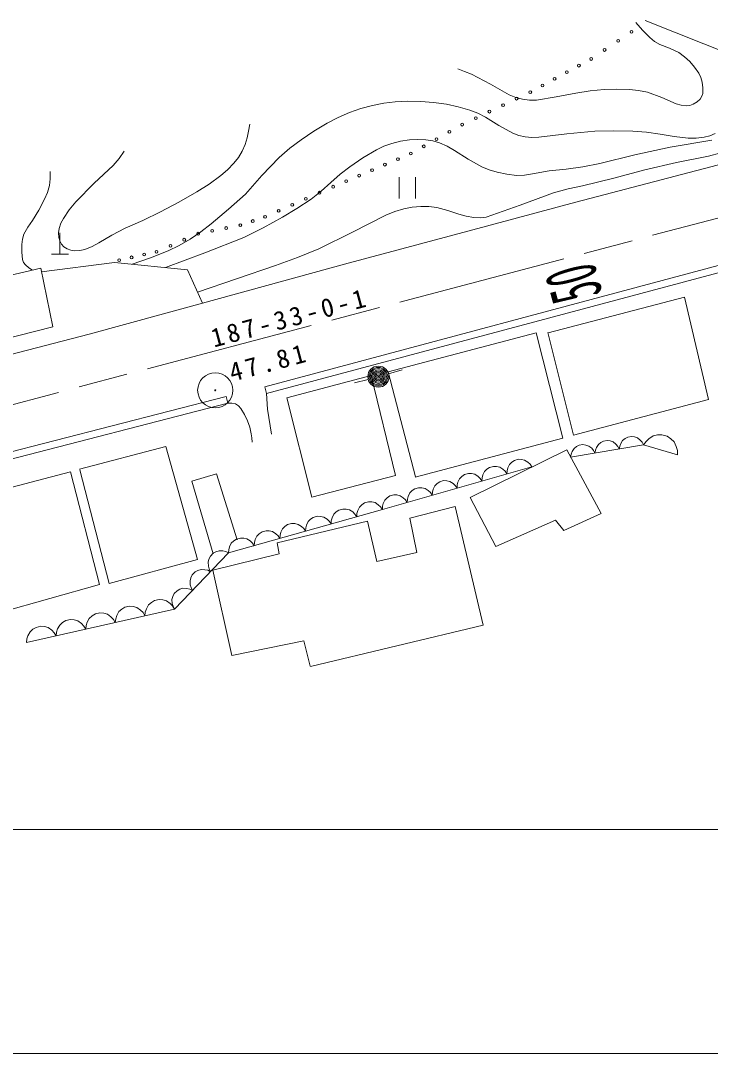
# Model space of a CAD drawing. Units: millimetres, scale not verified. Extents: x 40000 to 680000, y 20000 to 380000.
# Drawn here: x 91157 to 139985, y 205000 to 278150 of the extents above; entities that cross this region are included whole.
import ezdxf
from ezdxf.enums import TextEntityAlignment as Align

# ---------------------------------------------------------------- set-up
doc = ezdxf.new("R2010")
doc.units = ezdxf.units.MM
doc.header["$LTSCALE"] = 1000
doc.linetypes.add('CHAIN', pattern=[18.5, 12, -1.5, 3.5, -1.5])
doc.layers.add('S-BGD', color=7, linetype='Continuous', lineweight=13)
doc.layers.add('S-BGD-HTXT', color=7, linetype='Continuous', lineweight=13)
doc.styles.add('ＭＳ ゴシック', font='')
doc.styles.get('ＭＳ ゴシック').set_extended_font_data('MS Gothic')

msp = doc.modelspace()

# ---------------------------------------------------------------- linework, layer by layer
at = {"layer": 'S-BGD'}
for p, q in [((134716, 278029), (135182, 277473)), ((151830, 271596), (135362, 278150)), ((135182, 277473), (135704, 276946)), ((135704, 276946), (136042, 276681)), ((136042, 276681), (136419, 276464)), ((136419, 276464), (137099, 276201)), ((137099, 276201), (137753, 275883)), ((137753, 275883), (138155, 275590)), ((138155, 275590), (138526, 275245)), ((138526, 275245), (138873, 274856)), ((122591, 274554), (122097, 274748)), ((123071, 274355), (122591, 274554)), ((124420, 273648), (123071, 274355)), ((138873, 274856), (139177, 274423)), ((139177, 274423), (139320, 274120)), ((125737, 272890), (124420, 273648)), ((139320, 274120), (139405, 273798)), ((139405, 273798), (139459, 273397)), ((126203, 272707), (125737, 272890)), ((130472, 273020), (129080, 272744)), ((131466, 273176), (130472, 273020)), ((132458, 273272), (131466, 273176)), ((133357, 273298), (132458, 273272)), ((134257, 273263), (133357, 273298)), ((134907, 273208), (134257, 273263)), ((135544, 273094), (134907, 273208)), ((136561, 272710), (135544, 273094)), ((139449, 272996), (139386, 272790)), ((139459, 273397), (139449, 272996)), ((115248, 271922), (116078, 272145)), ((116078, 272145), (116864, 272299)), ((116864, 272299), (117668, 272394)), ((117668, 272394), (118577, 272443)), ((118577, 272443), (119499, 272432)), ((119499, 272432), (120396, 272364)), ((120396, 272364), (121296, 272235)), ((121296, 272235), (122138, 272054)), ((126677, 272585), (126203, 272707)), ((127183, 272526), (126677, 272585)), ((127683, 272528), (127183, 272526)), ((129080, 272744), (127683, 272528)), ((137567, 272263), (136561, 272710)), ((137916, 272162), (137567, 272263)), ((138271, 272121), (137916, 272162)), ((138536, 272151), (138271, 272121)), ((138780, 272238), (138536, 272151)), ((139044, 272398), (138780, 272238)), ((139261, 272600), (139044, 272398)), ((139386, 272790), (139261, 272600)), ((113637, 271293), (114444, 271644)), ((114444, 271644), (115248, 271922)), ((122138, 272054), (122967, 271814)), ((122967, 271814), (123533, 271591)), ((123533, 271591), (124073, 271315)), ((107292, 270321), (107377, 270807)), ((111923, 270326), (112857, 270888)), ((112857, 270888), (113637, 271293)), ((124073, 271315), (125016, 270723)), ((125016, 270723), (126000, 270177)), ((107190, 269851), (107292, 270321)), ((111027, 269716), (111923, 270326)), ((126000, 270177), (126432, 270015)), ((126432, 270015), (126877, 269912)), ((127848, 269898), (129834, 270143)), ((129834, 270143), (131819, 270327)), ((131819, 270327), (133159, 270357)), ((133159, 270357), (134507, 270327)), ((134507, 270327), (135473, 270249)), ((135473, 270249), (136442, 270109)), ((136442, 270109), (137422, 269937)), ((137422, 269937), (138422, 269824)), ((139550, 269898), (139948, 269995)), ((139948, 269995), (140326, 270151)), ((106841, 268910), (107043, 269366)), ((107043, 269366), (107190, 269851)), ((110217, 269106), (111027, 269716)), ((116350, 268996), (116878, 269251)), ((116878, 269251), (117439, 269453)), ((117439, 269453), (118048, 269607)), ((118048, 269607), (118675, 269704)), ((118675, 269704), (119260, 269741)), ((119260, 269741), (119853, 269717)), ((119853, 269717), (120334, 269640)), ((120334, 269640), (120800, 269503)), ((120800, 269503), (121348, 269264)), ((121348, 269264), (121882, 268964)), ((126877, 269912), (127359, 269875)), ((127359, 269875), (127848, 269898)), ((137146, 269190), (140097, 269693)), ((138422, 269824), (138980, 269830)), ((138980, 269830), (139550, 269898)), ((142258, 269203), (139845, 268550)), ((98483, 268910), (98125, 268388)), ((106568, 268456), (106841, 268910)), ((109455, 268459), (110217, 269106)), ((115393, 268424), (116350, 268996)), ((121882, 268964), (122832, 268350)), ((132157, 268020), (134644, 268634)), ((134644, 268634), (137146, 269190)), ((139845, 268550), (137597, 268101)), ((97717, 267901), (96359, 266631)), ((98125, 268388), (97717, 267901)), ((105809, 267586), (106252, 268045)), ((106252, 268045), (106568, 268456)), ((108239, 267180), (109455, 268459)), ((113775, 267268), (114463, 267797)), ((114463, 267797), (115393, 268424)), ((122832, 268350), (123801, 267796)), ((123801, 267796), (124335, 267578)), ((129768, 267641), (130961, 267800)), ((130473, 265300), (141017, 268061)), ((130961, 267800), (132157, 268020)), ((137597, 268101), (135356, 267591)), ((93245, 267455), (93248, 266954)), ((104502, 266573), (105331, 267175)), ((105331, 267175), (105809, 267586)), ((107069, 265862), (108239, 267180)), ((113127, 266692), (113775, 267268)), ((117953, 267053), (117953, 265553)), ((119104, 265553), (119104, 267053)), ((124335, 267578), (124901, 267411)), ((124901, 267411), (125580, 267266)), ((125580, 267266), (126259, 267182)), ((126259, 267182), (126832, 267215)), ((126832, 267215), (127405, 267308)), ((127405, 267308), (128581, 267504)), ((128581, 267504), (129768, 267641)), ((135356, 267591), (133155, 266994)), ((93192, 266462), (93049, 265985)), ((93248, 266954), (93192, 266462)), ((96359, 266631), (95052, 265325)), ((103640, 266023), (104502, 266573)), ((112438, 266075), (113127, 266692)), ((130943, 266456), (129911, 266235)), ((133155, 266994), (130943, 266456)), ((93049, 265985), (92842, 265513)), ((102363, 265287), (103640, 266023)), ((105873, 264787), (107069, 265862)), ((111716, 265509), (112438, 266075)), ((128883, 265952), (126518, 265069)), ((129911, 266235), (128883, 265952)), ((92842, 265513), (92441, 264737)), ((95052, 265325), (94602, 264760)), ((101060, 264606), (102363, 265287)), ((109688, 264223), (110713, 264837)), ((110713, 264837), (111716, 265509)), ((118288, 264817), (117645, 264626)), ((118879, 264930), (118288, 264817)), ((119478, 264983), (118879, 264930)), ((120058, 264978), (119478, 264983)), ((120623, 264912), (120058, 264978)), ((121411, 264705), (120623, 264912)), ((123172, 263344), (130473, 265300)), ((126518, 265069), (124114, 264235)), ((92441, 264737), (91989, 263995)), ((94188, 264142), (94008, 263804)), ((94602, 264760), (94188, 264142)), ((99813, 263996), (101060, 264606)), ((104642, 263762), (105873, 264787)), ((108332, 263481), (109688, 264223)), ((117015, 264375), (114659, 263160)), ((117645, 264626), (117015, 264375)), ((122185, 264438), (121411, 264705)), ((122708, 264290), (122185, 264438)), ((123244, 264201), (122708, 264290)), ((123681, 264188), (123244, 264201)), ((124114, 264235), (123681, 264188)), ((91659, 263524), (91381, 263021)), ((91989, 263995), (91659, 263524)), ((93880, 263434), (93835, 263117)), ((94008, 263804), (93880, 263434)), ((97604, 262947), (98545, 263443)), ((98545, 263443), (99813, 263996)), ((103913, 263190), (104642, 263762)), ((106958, 262797), (108332, 263481)), ((114086, 260910), (123172, 263344)), ((91284, 262665), (91245, 262288)), ((91381, 263021), (91284, 262665)), ((93835, 263117), (93852, 262798)), ((93852, 262798), (93921, 262543)), ((93933, 263109), (93933, 261609)), ((96700, 262403), (97604, 262947)), ((102383, 262230), (103147, 262667)), ((103147, 262667), (103913, 263190)), ((104194, 261700), (106958, 262797)), ((114659, 263160), (112272, 261998)), ((91245, 262288), (91233, 261757)), ((93921, 262543), (94045, 262315)), ((94045, 262315), (94224, 262126)), ((94224, 262126), (94446, 261982)), ((94446, 261982), (94714, 261883)), ((94714, 261883), (94994, 261842)), ((95353, 261865), (95705, 261950)), ((95705, 261950), (96213, 262148)), ((96213, 262148), (96700, 262403)), ((101599, 261851), (102383, 262230)), ((112272, 261998), (110756, 261382)), ((91233, 261757), (91283, 261239)), ((91283, 261239), (91367, 261027)), ((93329, 261609), (94537, 261609)), ((94994, 261842), (95353, 261865)), ((99061, 260898), (100341, 261346)), ((100341, 261346), (101599, 261851)), ((101405, 260659), (104194, 261700)), ((108433, 252213), (142586, 261348)), ((110756, 261382), (109205, 260817)), ((92580, 260606), (88766, 259728)), ((91367, 261027), (91503, 260846)), ((91503, 260846), (91731, 260653)), ((91731, 260653), (92002, 260473)), ((93433, 256466), (92580, 260606)), ((92631, 260355), (97795, 261027)), ((97795, 261027), (102980, 260498)), ((102980, 260498), (104031, 258148)), ((104031, 258148), (114086, 260910)), ((109205, 260817), (106445, 259862)), ((108563, 251730), (142715, 260865)), ((106445, 259862), (103685, 258922)), ((138150, 258562), (128499, 256038)), ((139855, 251313), (138150, 258562)), ((96002, 255952), (104031, 258148)), ((89820, 255538), (93433, 256466)), ((127657, 256031), (117180, 253280)), ((129551, 248575), (127657, 256031)), ((128472, 256051), (130298, 248790)), ((89727, 254314), (96002, 255952)), ((117180, 253280), (119104, 245840)), ((117200, 253144), (118160, 253427)), ((109999, 251423), (115968, 253004)), ((115756, 252742), (114788, 252487)), ((115968, 253004), (117706, 245924)), ((108563, 251730), (108433, 252213)), ((108627, 250635), (108563, 251730)), ((85884, 246422), (105707, 251536)), ((105832, 251052), (86009, 245938)), ((105707, 251536), (105832, 251052)), ((105832, 251052), (106104, 251059)), ((106104, 251059), (106367, 251004)), ((106367, 251004), (106573, 250870)), ((111765, 244385), (109999, 251423)), ((130298, 248790), (139855, 251313)), ((106573, 250870), (106747, 250682)), ((106747, 250682), (107009, 250255)), ((107009, 250255), (107220, 249795)), ((108916, 248863), (108627, 250635)), ((107220, 249795), (107378, 249346)), ((107378, 249346), (107479, 248878)), ((107479, 248878), (107520, 248590)), ((135948, 248737), (135638, 248540)), ((136253, 248805), (135948, 248737)), ((136562, 248815), (136253, 248805)), ((136934, 248708), (136562, 248815)), ((107520, 248590), (107554, 248301)), ((119089, 245810), (129551, 248575)), ((130092, 247231), (135257, 248096)), ((130698, 248076), (130507, 247977)), ((130965, 248120), (130698, 248076)), ((131178, 248090), (130965, 248120)), ((131385, 248018), (131178, 248090)), ((131584, 247857), (131385, 248018)), ((132056, 248131), (131920, 247913)), ((132228, 248266), (132056, 248131)), ((132420, 248364), (132228, 248266)), ((132687, 248409), (132420, 248364)), ((132900, 248378), (132687, 248409)), ((133106, 248306), (132900, 248378)), ((133306, 248145), (133106, 248306)), ((133437, 247995), (133306, 248145)), ((133535, 247808), (133437, 247995)), ((133571, 248017), (133535, 247808)), ((133642, 248201), (133571, 248017)), ((133778, 248419), (133642, 248201)), ((133950, 248554), (133778, 248419)), ((134141, 248652), (133950, 248554)), ((134408, 248697), (134141, 248652)), ((134621, 248666), (134408, 248697)), ((134828, 248595), (134621, 248666)), ((135028, 248434), (134828, 248595)), ((135159, 248283), (135028, 248434)), ((135257, 248096), (135159, 248283)), ((135432, 248345), (135257, 248096)), ((135257, 248096), (137661, 247407)), ((135638, 248540), (135432, 248345)), ((137191, 248537), (136934, 248708)), ((137414, 248317), (137191, 248537)), ((137573, 247985), (137414, 248317)), ((137650, 247710), (137573, 247985)), ((95323, 246385), (101446, 247974)), ((101446, 247974), (103672, 239971)), ((122978, 244373), (129816, 247741)), ((129816, 247741), (132251, 243237)), ((130128, 247440), (130092, 247231)), ((130199, 247625), (130128, 247440)), ((130335, 247842), (130199, 247625)), ((130507, 247977), (130335, 247842)), ((131716, 247706), (131584, 247857)), ((131814, 247519), (131716, 247706)), ((131849, 247729), (131814, 247519)), ((131920, 247913), (131849, 247729)), ((137661, 247407), (137650, 247710)), ((116763, 243526), (127344, 246553)), ((124624, 246576), (124350, 246498)), ((124850, 246569), (124624, 246576)), ((125074, 246519), (124850, 246569)), ((125302, 246374), (125074, 246519)), ((125762, 246715), (125645, 246472)), ((125926, 246877), (125762, 246715)), ((126114, 247002), (125926, 246877)), ((126387, 247080), (126114, 247002)), ((126613, 247073), (126387, 247080)), ((126838, 247023), (126613, 247073)), ((127065, 246878), (126838, 247023)), ((127220, 246737), (127065, 246878)), ((127344, 246553), (127220, 246737)), ((87618, 244349), (94695, 246193)), ((94695, 246193), (96738, 238208)), ((97424, 238285), (95337, 246343)), ((103279, 245537), (105025, 246043)), ((105025, 246043), (106492, 241385)), ((117706, 245924), (111765, 244385)), ((122399, 245868), (122235, 245706)), ((122587, 245993), (122399, 245868)), ((122860, 246071), (122587, 245993)), ((123086, 246064), (122860, 246071)), ((123311, 246014), (123086, 246064)), ((123538, 245869), (123311, 246014)), ((123693, 245728), (123538, 245869)), ((123882, 245968), (123830, 245767)), ((123998, 246211), (123882, 245968)), ((124162, 246372), (123998, 246211)), ((124350, 246498), (124162, 246372)), ((125456, 246232), (125302, 246374)), ((125581, 246048), (125456, 246232)), ((125593, 246271), (125581, 246048)), ((125645, 246472), (125593, 246271)), ((104797, 240372), (103279, 245537)), ((119333, 245062), (119060, 244984)), ((119560, 245056), (119333, 245062)), ((119784, 245005), (119560, 245056)), ((120472, 245202), (120355, 244959)), ((120635, 245363), (120472, 245202)), ((120824, 245489), (120635, 245363)), ((121097, 245567), (120824, 245489)), ((121323, 245560), (121097, 245567)), ((121547, 245510), (121323, 245560)), ((121775, 245365), (121547, 245510)), ((121930, 245223), (121775, 245365)), ((122054, 245039), (121930, 245223)), ((122066, 245262), (122054, 245039)), ((122119, 245463), (122066, 245262)), ((122235, 245706), (122119, 245463)), ((123817, 245544), (123693, 245728)), ((123830, 245767), (123817, 245544)), ((117108, 244354), (116945, 244193)), ((117297, 244480), (117108, 244354)), ((117570, 244558), (117297, 244480)), ((117796, 244551), (117570, 244558)), ((118020, 244501), (117796, 244551)), ((118248, 244356), (118020, 244501)), ((118403, 244214), (118248, 244356)), ((118592, 244454), (118539, 244253)), ((118708, 244697), (118592, 244454)), ((118872, 244859), (118708, 244697)), ((119060, 244984), (118872, 244859)), ((120011, 244860), (119784, 245005)), ((120166, 244719), (120011, 244860)), ((120290, 244535), (120166, 244719)), ((120303, 244758), (120290, 244535)), ((120355, 244959), (120303, 244758)), ((124795, 240891), (122991, 244373)), ((115138, 243697), (115018, 243448)), ((115307, 243863), (115138, 243697)), ((115500, 243991), (115307, 243863)), ((115782, 244071), (115500, 243991)), ((116014, 244063), (115782, 244071)), ((116244, 244011), (116014, 244063)), ((116477, 243861), (116244, 244011)), ((116636, 243715), (116477, 243861)), ((116763, 243526), (116636, 243715)), ((116776, 243749), (116763, 243526)), ((116828, 243950), (116776, 243749)), ((116945, 244193), (116828, 243950)), ((118527, 244030), (118403, 244214)), ((118539, 244253), (118527, 244030)), ((121920, 243733), (118718, 242920)), ((123893, 235331), (121920, 243733)), ((105882, 240444), (116763, 243526)), ((111873, 242964), (111680, 242835)), ((112154, 243043), (111873, 242964)), ((112387, 243036), (112154, 243043)), ((112617, 242983), (112387, 243036)), ((112850, 242834), (112617, 242983)), ((113204, 242934), (113150, 242728)), ((113324, 243184), (113204, 242934)), ((113493, 243349), (113324, 243184)), ((113687, 243477), (113493, 243349)), ((113968, 243557), (113687, 243477)), ((114200, 243549), (113968, 243557)), ((114431, 243497), (114200, 243549)), ((114664, 243348), (114431, 243497)), ((114823, 243202), (114664, 243348)), ((114950, 243012), (114823, 243202)), ((114963, 243241), (114950, 243012)), ((115018, 243448), (114963, 243241)), ((118718, 242920), (119205, 240483)), ((132251, 243237), (129602, 242026)), ((115724, 242688), (109318, 241156)), ((109697, 242156), (109577, 241907)), ((109866, 242322), (109697, 242156)), ((110060, 242450), (109866, 242322)), ((110341, 242530), (110060, 242450)), ((110573, 242522), (110341, 242530)), ((110804, 242470), (110573, 242522)), ((111037, 242320), (110804, 242470)), ((111196, 242174), (111037, 242320)), ((111323, 241985), (111196, 242174)), ((111336, 242214), (111323, 241985)), ((111391, 242420), (111336, 242214)), ((111511, 242670), (111391, 242420)), ((111680, 242835), (111511, 242670)), ((113009, 242688), (112850, 242834)), ((113136, 242499), (113009, 242688)), ((113150, 242728), (113136, 242499)), ((116373, 239834), (115724, 242688)), ((129021, 242758), (124795, 240891)), ((129602, 242026), (129021, 242758)), ((106433, 241423), (106239, 241294)), ((106714, 241502), (106433, 241423)), ((106946, 241495), (106714, 241502)), ((107177, 241442), (106946, 241495)), ((107410, 241293), (107177, 241442)), ((107884, 241643), (107764, 241393)), ((108052, 241808), (107884, 241643)), ((108246, 241936), (108052, 241808)), ((108527, 242016), (108246, 241936)), ((108760, 242008), (108527, 242016)), ((108990, 241956), (108760, 242008)), ((109223, 241807), (108990, 241956)), ((109382, 241661), (109223, 241807)), ((109509, 241471), (109382, 241661)), ((109523, 241700), (109509, 241471)), ((109577, 241907), (109523, 241700)), ((105896, 240673), (105882, 240444)), ((105950, 240879), (105896, 240673)), ((106070, 241129), (105950, 240879)), ((106239, 241294), (106070, 241129)), ((107569, 241147), (107410, 241293)), ((107696, 240958), (107569, 241147)), ((107709, 241187), (107696, 240958)), ((107764, 241393), (107709, 241187)), ((109318, 241156), (109457, 240391)), ((103672, 239971), (97424, 238285)), ((102047, 236469), (105882, 240444)), ((104487, 240012), (104426, 239789)), ((104588, 240216), (104487, 240012)), ((104786, 240421), (104588, 240216)), ((109457, 240391), (104769, 239230)), ((104986, 240529), (104786, 240421)), ((105206, 240598), (104986, 240529)), ((105476, 240586), (105206, 240598)), ((105682, 240541), (105476, 240586)), ((105882, 240444), (105682, 240541)), ((119205, 240483), (116373, 239834)), ((103707, 239204), (103507, 239096)), ((103927, 239273), (103707, 239204)), ((104198, 239261), (103927, 239273)), ((104404, 239216), (104198, 239261)), ((104604, 239119), (104404, 239216)), ((104426, 239789), (104447, 239520)), ((104447, 239520), (104503, 239319)), ((104503, 239319), (104604, 239119)), ((104769, 239230), (106115, 233172)), ((103209, 238687), (103148, 238464)), ((103309, 238890), (103209, 238687)), ((103507, 239096), (103309, 238890)), ((96738, 238208), (89717, 236237)), ((102229, 237771), (102031, 237565)), ((102429, 237879), (102229, 237771)), ((102649, 237948), (102429, 237879)), ((102919, 237936), (102649, 237948)), ((103125, 237891), (102919, 237936)), ((103326, 237794), (103125, 237891)), ((103148, 238464), (103169, 238195)), ((103169, 238195), (103224, 237994)), ((103224, 237994), (103326, 237794)), ((100638, 237074), (100410, 236940)), ((100963, 237148), (100638, 237074)), ((101227, 237125), (100963, 237148)), ((101486, 237052), (101227, 237125)), ((101742, 236868), (101486, 237052)), ((101930, 237362), (101869, 237139)), ((101869, 237139), (101890, 236869)), ((102031, 237565), (101930, 237362)), ((91572, 234095), (102047, 236469)), ((98112, 236287), (97960, 236011)), ((98314, 236465), (98112, 236287)), ((98543, 236600), (98314, 236465)), ((98868, 236673), (98543, 236600)), ((99132, 236650), (98868, 236673)), ((99390, 236577), (99132, 236650)), ((99647, 236393), (99390, 236577)), ((99819, 236217), (99647, 236393)), ((100056, 236485), (99981, 236254)), ((100208, 236762), (100056, 236485)), ((100410, 236940), (100208, 236762)), ((101914, 236692), (101742, 236868)), ((101890, 236869), (101946, 236669)), ((102047, 236469), (101914, 236692)), ((101946, 236669), (102047, 236469)), ((94353, 235650), (94124, 235516)), ((94677, 235724), (94353, 235650)), ((94941, 235701), (94677, 235724)), ((95200, 235627), (94941, 235701)), ((95457, 235443), (95200, 235627)), ((96017, 235813), (95865, 235536)), ((96219, 235990), (96017, 235813)), ((96448, 236125), (96219, 235990)), ((96772, 236198), (96448, 236125)), ((97036, 236176), (96772, 236198)), ((97295, 236102), (97036, 236176)), ((97552, 235918), (97295, 236102)), ((97724, 235742), (97552, 235918)), ((97857, 235519), (97724, 235742)), ((97886, 235779), (97857, 235519)), ((97960, 236011), (97886, 235779)), ((99952, 235994), (99819, 236217)), ((99981, 236254), (99952, 235994)), ((91827, 234863), (91675, 234586)), ((92029, 235041), (91827, 234863)), ((92258, 235175), (92029, 235041)), ((92582, 235249), (92258, 235175)), ((92846, 235226), (92582, 235249)), ((93105, 235153), (92846, 235226)), ((93362, 234968), (93105, 235153)), ((93534, 234793), (93362, 234968)), ((93696, 234829), (93667, 234570)), ((93770, 235061), (93696, 234829)), ((93922, 235338), (93770, 235061)), ((94124, 235516), (93922, 235338)), ((95629, 235267), (95457, 235443)), ((95762, 235044), (95629, 235267)), ((95791, 235304), (95762, 235044)), ((95865, 235536), (95791, 235304)), ((111685, 232407), (123893, 235331)), ((91601, 234355), (91572, 234095)), ((91675, 234586), (91601, 234355)), ((93667, 234570), (93534, 234793)), ((106115, 233172), (111198, 234217)), ((111198, 234217), (111662, 232430)), ((69736, 220851), (559473, 220851))]:
    msp.add_line(p, q, dxfattribs=at)
at = {"layer": 'S-BGD', "linetype": 'CHAIN'}
msp.add_line((165382, 270750), (70702, 245695), dxfattribs=at)
at = {"layer": 'S-BGD'}
for centre, radius in [((134406, 277356), 99.5), ((133453, 276716), 99.5), ((132499, 276076), 99.5), ((130684, 274966), 99.5), ((131546, 275436), 99.5), ((129822, 274497), 99.5), ((128098, 273558), 99.5), ((128960, 274027), 99.5), ((127236, 273088), 99.5), ((125307, 272167), 99.5), ((126272, 272628), 99.5), ((124343, 271706), 99.5), ((122414, 270784), 99.5), ((123378, 271245), 99.5), ((121507, 270272), 99.5), ((119693, 269248), 99.5), ((120600, 269760), 99.5), ((118786, 268736), 99.5), ((116951, 267953), 99.5), ((117869, 268344), 99.5), ((115116, 267171), 99.5), ((116034, 267562), 99.5), ((113281, 266388), 99.5), ((114199, 266780), 99.5), ((111352, 265535), 99.5), ((112317, 265962), 99.5), ((110388, 265108), 99.5), ((108459, 264255), 99.5), ((109423, 264681), 99.5), ((104718, 263259), 99.5), ((105713, 263458), 99.5), ((106709, 263657), 99.5), ((107584, 263956), 99.5), ((102740, 262633), 99.5), ((103722, 263060), 99.5), ((100777, 261779), 99.5), ((101759, 262206), 99.5), ((98131, 261182), 99.5), ((99013, 261381), 99.5), ((99895, 261580), 99.5), ((104931, 251965), 1244), ((116481, 252933), 746), ((116481, 252933), 660), ((116481, 252933), 574), ((116481, 252933), 484), ((116481, 252933), 398), ((116481, 252933), 292), ((116481, 252933), 202), ((116481, 252933), 116), ((116481, 252933), 22.5), ((104931, 251965), 37.5)]:
    msp.add_circle(centre, radius, dxfattribs=at)
at = {"layer": 'S-BGD-HTXT'}
msp.add_line((40000, 205000), (579000, 205000), dxfattribs=at)

# ---------------------------------------------------------------- texts
at = {"layer": 'S-BGD', "style": 'ＭＳ ゴシック', "width": 0.5}
msp.add_text('50', height=3666, rotation=105.3, dxfattribs=at).set_placement((133422, 259084), align=Align.BOTTOM_LEFT)
at = {"layer": 'S-BGD', "char_height": 1320, "attachment_point": 7, "rotation": 15, "style": 'ＭＳ ゴシック'}
for s, insert in [('\\T1.28;187-33-0-1', (104843, 254975)), ('\\T1.28;47.81', (106141, 252552))]:
    msp.add_mtext(s, dxfattribs=dict(at, insert=insert))

doc.saveas('drawing.dxf')
